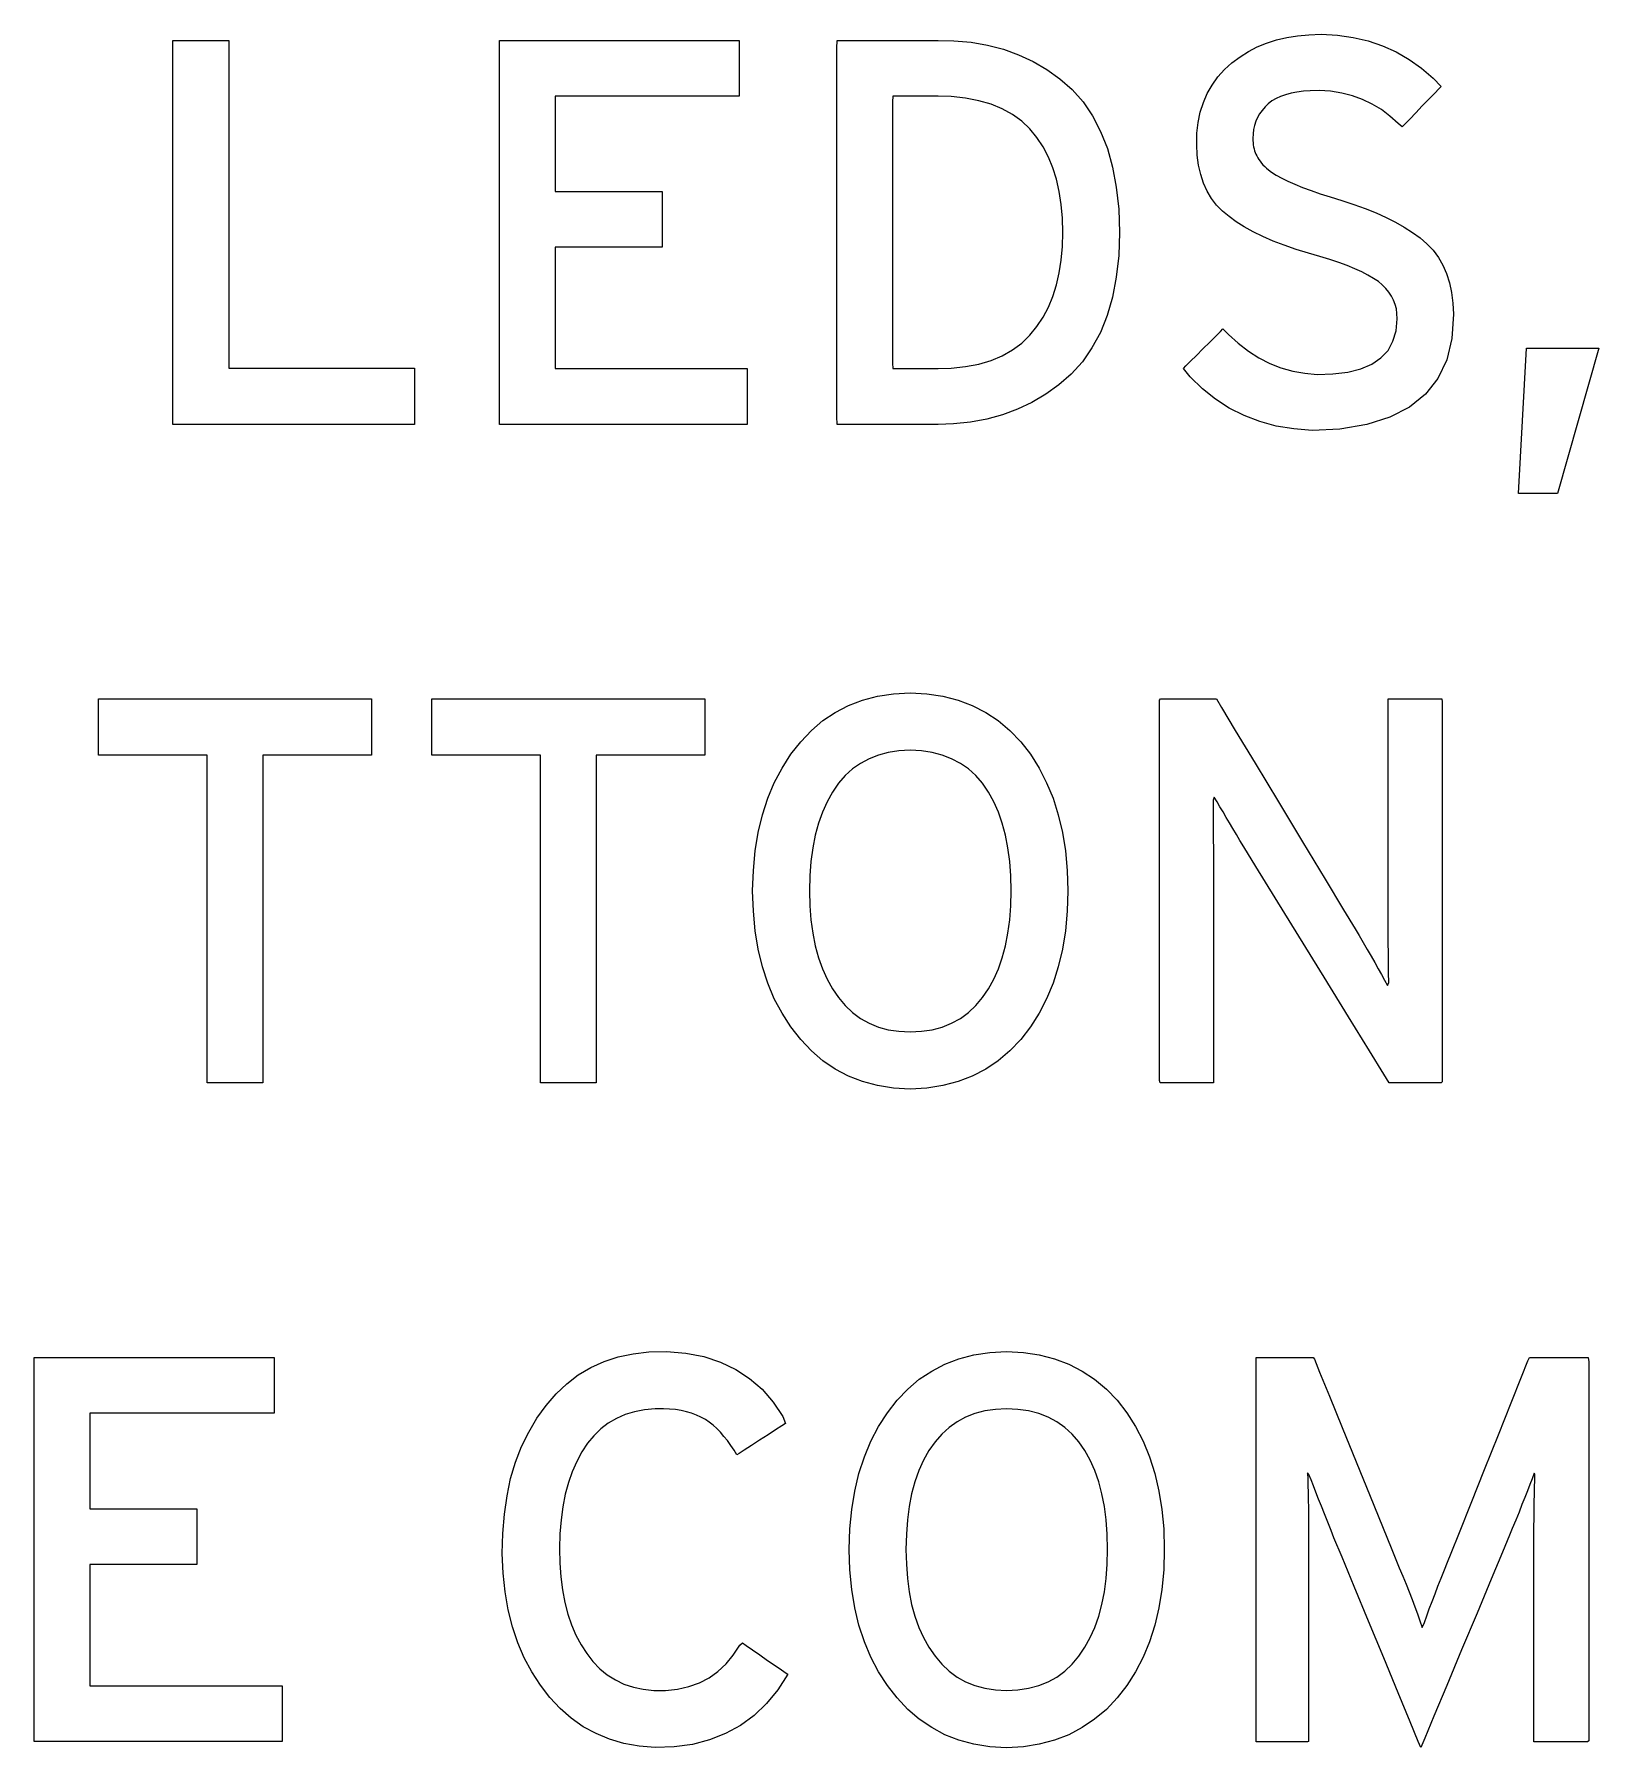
# Model space of a CAD drawing. Extents: x 1 to 47.7, y 0.2 to 35.
# Drawn here: x 16.53 to 17.598, y 23.596 to 24.767 of the extents above; entities that cross this region are included whole.
import ezdxf

# ---------------------------------------------------------------- set-up
doc = ezdxf.new("R2010")
doc.units = 0
doc.header["$MEASUREMENT"] = 0
doc.layers.add('8_0_____DWG', color=7, linetype='CONTINUOUS')

msp = doc.modelspace()

# ---------------------------------------------------------------- linework, layer by layer
at = {"layer": '8_0_____DWG'}
for points in [[(16.6244, 24.5), (16.6244, 24.7624), (16.6625, 24.7624), (16.6625, 24.5384), (16.7893, 24.5384), (16.7893, 24.5), (16.6244, 24.5)], [(16.8474, 24.5), (16.8474, 24.7624), (17.0112, 24.7624), (17.0112, 24.7243), (16.8855, 24.7243), (16.8855, 24.6591), (16.9585, 24.6591), (16.9585, 24.621), (16.8855, 24.621), (16.8855, 24.5381), (17.0167, 24.5381), (17.0167, 24.5), (16.8474, 24.5)], [(17.5701, 24.4528), (17.5436, 24.4528), (17.5491, 24.552), (17.5983, 24.552), (17.5701, 24.4528)], [(16.6858, 24.2739), (16.6858, 24.05), (16.6478, 24.05), (16.6478, 24.2739), (16.5736, 24.2739), (16.5736, 24.3124), (16.7601, 24.3124), (16.7601, 24.2739), (16.6858, 24.2739)], [(16.9134, 24.2739), (16.9134, 24.05), (16.8754, 24.05), (16.8754, 24.2739), (16.8012, 24.2739), (16.8012, 24.3124), (16.9877, 24.3124), (16.9877, 24.2739), (16.9134, 24.2739)], [(16.5297, 23.6), (16.5297, 23.8624), (16.6935, 23.8624), (16.6935, 23.8243), (16.5677, 23.8243), (16.5677, 23.7591), (16.6408, 23.7591), (16.6408, 23.721), (16.5677, 23.721), (16.5677, 23.6381), (16.699, 23.6381), (16.699, 23.6), (16.5297, 23.6)]]:
    msp.add_lwpolyline(points, dxfattribs=at)
for points in [[(17.2711, 24.6312), (17.2705, 24.6154), (17.2688, 24.6007), (17.2661, 24.587), (17.2625, 24.5744), (17.2579, 24.5628), (17.2522, 24.5523), (17.2456, 24.5428), (17.238, 24.5344), (17.2295, 24.527), (17.2206, 24.5206), (17.2112, 24.515), (17.2014, 24.5103), (17.1911, 24.5065), (17.1804, 24.5036), (17.1692, 24.5015), (17.1576, 24.5003), (17.1472, 24.5), (17.1438, 24.5), (17.1361, 24.5), (17.1255, 24.5), (17.1135, 24.5), (17.1014, 24.5), (17.0905, 24.5), (17.0823, 24.5), (17.0782, 24.5), (17.078, 24.5053), (17.078, 24.5281), (17.078, 24.5641), (17.078, 24.6079), (17.078, 24.6544), (17.078, 24.6983), (17.078, 24.7342), (17.078, 24.757), (17.0782, 24.7624), (17.0823, 24.7624), (17.0905, 24.7624), (17.1014, 24.7624), (17.1135, 24.7624), (17.1255, 24.7624), (17.1361, 24.7624), (17.1438, 24.7624), (17.1472, 24.7624), (17.1578, 24.7622), (17.1696, 24.7611), (17.1809, 24.7591), (17.1918, 24.7563), (17.2021, 24.7526), (17.212, 24.748), (17.2214, 24.7425), (17.2303, 24.7362), (17.2386, 24.7288), (17.2461, 24.7204), (17.2526, 24.7108), (17.2581, 24.7002), (17.2627, 24.6886), (17.2662, 24.6758), (17.2688, 24.662), (17.2705, 24.6471)], [(17.4991, 24.5753), (17.498, 24.5588), (17.4945, 24.5441), (17.4885, 24.5314), (17.48, 24.5207), (17.4691, 24.5118), (17.4557, 24.5049), (17.4399, 24.4999), (17.4216, 24.4968), (17.4025, 24.4959), (17.39, 24.4969), (17.3781, 24.4989), (17.3668, 24.5019), (17.3561, 24.506), (17.346, 24.5111), (17.3365, 24.5172), (17.3276, 24.5244), (17.3193, 24.5326), (17.3146, 24.5383), (17.3163, 24.54), (17.3194, 24.5431), (17.3235, 24.5471), (17.328, 24.5517), (17.3326, 24.5562), (17.3367, 24.5603), (17.3399, 24.5635), (17.3416, 24.5652), (17.3455, 24.5615), (17.3521, 24.5554), (17.359, 24.55), (17.3662, 24.5454), (17.3736, 24.5416), (17.3813, 24.5386), (17.3893, 24.5364), (17.3975, 24.5349), (17.4059, 24.5342), (17.4167, 24.5345), (17.4269, 24.5357), (17.4358, 24.538), (17.4434, 24.5412), (17.4495, 24.5454), (17.4544, 24.5506), (17.4578, 24.5568), (17.4599, 24.5639), (17.4607, 24.5721), (17.4605, 24.5757), (17.4601, 24.5789), (17.4593, 24.582), (17.4582, 24.5849), (17.4567, 24.5877), (17.455, 24.5904), (17.4529, 24.5929), (17.4505, 24.5953), (17.4478, 24.5976), (17.4445, 24.5998), (17.4407, 24.602), (17.4365, 24.6042), (17.4317, 24.6064), (17.4265, 24.6085), (17.4208, 24.6106), (17.4146, 24.6127), (17.4079, 24.6148), (17.4002, 24.617), (17.3916, 24.6196), (17.3835, 24.6224), (17.3759, 24.6253), (17.3688, 24.6284), (17.3623, 24.6316), (17.3562, 24.6349), (17.3507, 24.6384), (17.3458, 24.642), (17.3413, 24.6457), (17.3373, 24.6498), (17.3338, 24.6543), (17.3309, 24.6593), (17.3284, 24.6648), (17.3265, 24.6707), (17.325, 24.6771), (17.3241, 24.684), (17.3237, 24.6913), (17.3239, 24.699), (17.3247, 24.7063), (17.3262, 24.7133), (17.3283, 24.7199), (17.3309, 24.7261), (17.3342, 24.7319), (17.3381, 24.7374), (17.3427, 24.7424), (17.3478, 24.7471), (17.3533, 24.7512), (17.359, 24.7548), (17.3651, 24.7579), (17.3715, 24.7605), (17.3782, 24.7627), (17.3852, 24.7644), (17.3926, 24.7656), (17.4003, 24.7663), (17.4087, 24.7666), (17.4198, 24.766), (17.4305, 24.7644), (17.4408, 24.762), (17.4506, 24.7587), (17.46, 24.7545), (17.4689, 24.7494), (17.4773, 24.7434), (17.4853, 24.7365), (17.4907, 24.7309), (17.4892, 24.7294), (17.4863, 24.7263), (17.4823, 24.7222), (17.4778, 24.7176), (17.4733, 24.7129), (17.4692, 24.7086), (17.4659, 24.7052), (17.4641, 24.7033), (17.4613, 24.7057), (17.4557, 24.7107), (17.4499, 24.7152), (17.4436, 24.7189), (17.437, 24.7221), (17.4301, 24.7245), (17.4228, 24.7264), (17.4152, 24.7276), (17.4073, 24.7281), (17.4012, 24.728), (17.3966, 24.7277), (17.3922, 24.7271), (17.3882, 24.7264), (17.3844, 24.7253), (17.381, 24.7241), (17.3779, 24.7227), (17.3751, 24.721), (17.3726, 24.7191), (17.3704, 24.7169), (17.3684, 24.7146), (17.3667, 24.7122), (17.3653, 24.7097), (17.3642, 24.7071), (17.3633, 24.7043), (17.3626, 24.7014), (17.3622, 24.6985), (17.3621, 24.6954), (17.3621, 24.6939), (17.3622, 24.6924), (17.3624, 24.691), (17.3626, 24.6896), (17.3629, 24.6883), (17.3633, 24.687), (17.3637, 24.6858), (17.3642, 24.6846), (17.3647, 24.6835), (17.3654, 24.6822), (17.3661, 24.681), (17.367, 24.6798), (17.3679, 24.6786), (17.369, 24.6774), (17.3702, 24.6762), (17.3714, 24.6751), (17.3728, 24.6739), (17.3749, 24.6724), (17.3781, 24.6704), (17.3818, 24.6683), (17.386, 24.6662), (17.3908, 24.6641), (17.3961, 24.6619), (17.4018, 24.6598), (17.4081, 24.6576), (17.4149, 24.6554), (17.4229, 24.653), (17.4311, 24.6503), (17.4389, 24.6475), (17.4462, 24.6445), (17.4531, 24.6414), (17.4595, 24.6381), (17.4655, 24.6347), (17.4711, 24.6311), (17.4763, 24.6274), (17.481, 24.6234), (17.4852, 24.619), (17.4888, 24.6141), (17.4919, 24.6088), (17.4944, 24.603), (17.4964, 24.5968), (17.4978, 24.5901), (17.4987, 24.5829)], [(17.2323, 24.6312), (17.2321, 24.641), (17.2312, 24.6503), (17.2298, 24.6591), (17.2279, 24.6675), (17.2254, 24.6754), (17.2224, 24.6827), (17.2188, 24.6896), (17.2146, 24.696), (17.2098, 24.702), (17.2042, 24.7072), (17.1979, 24.7118), (17.1909, 24.7156), (17.1833, 24.7188), (17.1749, 24.7212), (17.1659, 24.7229), (17.1561, 24.724), (17.1472, 24.7243), (17.1457, 24.7243), (17.1422, 24.7243), (17.1374, 24.7243), (17.132, 24.7243), (17.1266, 24.7243), (17.1217, 24.7243), (17.118, 24.7243), (17.1161, 24.7243), (17.116, 24.7205), (17.116, 24.7043), (17.116, 24.6788), (17.116, 24.6477), (17.116, 24.6147), (17.116, 24.5836), (17.116, 24.558), (17.116, 24.5418), (17.1161, 24.5381), (17.118, 24.5381), (17.1217, 24.5381), (17.1266, 24.5381), (17.132, 24.5381), (17.1374, 24.5381), (17.1422, 24.5381), (17.1457, 24.5381), (17.1472, 24.5381), (17.1561, 24.5384), (17.1659, 24.5395), (17.1749, 24.5412), (17.1833, 24.5437), (17.1909, 24.5469), (17.1979, 24.5509), (17.2042, 24.5555), (17.2098, 24.5609), (17.2146, 24.5669), (17.2188, 24.5733), (17.2224, 24.5801), (17.2254, 24.5875), (17.2279, 24.5953), (17.2298, 24.6035), (17.2312, 24.6123), (17.2321, 24.6215)], [(17.2357, 24.1813), (17.2352, 24.1673), (17.234, 24.154), (17.232, 24.1414), (17.2292, 24.1294), (17.2256, 24.1182), (17.2212, 24.1076), (17.2161, 24.0977), (17.2102, 24.0884), (17.2035, 24.0798), (17.1961, 24.072), (17.1881, 24.0652), (17.1796, 24.0595), (17.1704, 24.0547), (17.1607, 24.051), (17.1503, 24.0482), (17.1394, 24.0465), (17.1279, 24.0458), (17.1165, 24.0465), (17.1056, 24.0482), (17.0954, 24.051), (17.0858, 24.0547), (17.0767, 24.0595), (17.0683, 24.0652), (17.0605, 24.072), (17.0532, 24.0798), (17.0465, 24.0884), (17.0405, 24.0977), (17.0352, 24.1076), (17.0308, 24.1182), (17.0271, 24.1294), (17.0242, 24.1414), (17.0222, 24.154), (17.0209, 24.1673), (17.0204, 24.1813), (17.0209, 24.1952), (17.0222, 24.2086), (17.0242, 24.2212), (17.0271, 24.2332), (17.0308, 24.2445), (17.0352, 24.2552), (17.0405, 24.2652), (17.0465, 24.2746), (17.0532, 24.2832), (17.0605, 24.2909), (17.0683, 24.2976), (17.0767, 24.3032), (17.0858, 24.3079), (17.0954, 24.3116), (17.1056, 24.3142), (17.1165, 24.3159), (17.1279, 24.3166), (17.1394, 24.3159), (17.1503, 24.3142), (17.1607, 24.3116), (17.1704, 24.3079), (17.1796, 24.3032), (17.1881, 24.2976), (17.1961, 24.2909), (17.2035, 24.2832), (17.2102, 24.2746), (17.2161, 24.2652), (17.2212, 24.2552), (17.2256, 24.2445), (17.2292, 24.2332), (17.232, 24.2212), (17.234, 24.2086), (17.2352, 24.1952)], [(17.4553, 24.05), (17.4516, 24.056), (17.4417, 24.072), (17.4275, 24.0951), (17.4108, 24.1222), (17.3935, 24.1503), (17.3773, 24.1766), (17.3642, 24.198), (17.3559, 24.2114), (17.3532, 24.2158), (17.3508, 24.2199), (17.3484, 24.2239), (17.3461, 24.2277), (17.3439, 24.2315), (17.3417, 24.2352), (17.3396, 24.2387), (17.3376, 24.2421), (17.3357, 24.2454), (17.3349, 24.2433), (17.335, 24.237), (17.335, 24.2304), (17.335, 24.2237), (17.335, 24.2168), (17.3351, 24.2097), (17.3352, 24.2024), (17.3352, 24.1949), (17.3353, 24.1871), (17.3353, 24.1823), (17.3353, 24.1701), (17.3353, 24.1517), (17.3353, 24.1297), (17.3353, 24.1063), (17.3353, 24.0843), (17.3353, 24.0659), (17.3353, 24.0537), (17.3353, 24.05), (17.3336, 24.05), (17.3297, 24.05), (17.3244, 24.05), (17.3182, 24.05), (17.3119, 24.05), (17.3061, 24.05), (17.3015, 24.05), (17.2988, 24.05), (17.2984, 24.0518), (17.2984, 24.0688), (17.2984, 24.0998), (17.2984, 24.1399), (17.2984, 24.1844), (17.2984, 24.2286), (17.2984, 24.2677), (17.2984, 24.2969), (17.2984, 24.3116), (17.2991, 24.3124), (17.3023, 24.3124), (17.3073, 24.3124), (17.3135, 24.3124), (17.3202, 24.3124), (17.3266, 24.3124), (17.332, 24.3124), (17.3358, 24.3124), (17.3372, 24.3124), (17.3407, 24.3065), (17.3501, 24.2909), (17.3637, 24.2685), (17.3796, 24.2421), (17.3961, 24.2147), (17.4115, 24.1892), (17.4241, 24.1684), (17.432, 24.1553), (17.4346, 24.1508), (17.4375, 24.1459), (17.4402, 24.1412), (17.4428, 24.1367), (17.4453, 24.1323), (17.4477, 24.1281), (17.4499, 24.1241), (17.4521, 24.1202), (17.4541, 24.1165), (17.4549, 24.1187), (17.4548, 24.1252), (17.4547, 24.1318), (17.4547, 24.1387), (17.4546, 24.1458), (17.4546, 24.153), (17.4546, 24.1604), (17.4546, 24.168), (17.4545, 24.1758), (17.4545, 24.1806), (17.4545, 24.1928), (17.4545, 24.2111), (17.4545, 24.2331), (17.4545, 24.2563), (17.4545, 24.2782), (17.4545, 24.2965), (17.4545, 24.3087), (17.4546, 24.3124), (17.4563, 24.3124), (17.4602, 24.3124), (17.4655, 24.3124), (17.4717, 24.3124), (17.478, 24.3124), (17.4838, 24.3124), (17.4883, 24.3124), (17.4911, 24.3124), (17.4915, 24.3105), (17.4915, 24.2935), (17.4915, 24.2626), (17.4915, 24.2225), (17.4915, 24.178), (17.4915, 24.1338), (17.4915, 24.0947), (17.4915, 24.0654), (17.4915, 24.0508), (17.4908, 24.05), (17.4879, 24.05), (17.4831, 24.05), (17.4774, 24.05), (17.4712, 24.05), (17.4652, 24.05), (17.4601, 24.05), (17.4566, 24.05)], [(17.1969, 24.1813), (17.1967, 24.1916), (17.196, 24.2014), (17.1948, 24.2106), (17.1931, 24.2193), (17.1909, 24.2275), (17.1883, 24.2351), (17.1851, 24.2422), (17.1815, 24.2488), (17.1774, 24.2548), (17.1728, 24.26), (17.1678, 24.2646), (17.1623, 24.2684), (17.1563, 24.2716), (17.1499, 24.2741), (17.143, 24.2759), (17.1357, 24.277), (17.1279, 24.2774), (17.1202, 24.277), (17.113, 24.2759), (17.1063, 24.2741), (17.1, 24.2716), (17.0941, 24.2684), (17.0886, 24.2646), (17.0836, 24.26), (17.0791, 24.2548), (17.0749, 24.2488), (17.0712, 24.2422), (17.068, 24.2351), (17.0653, 24.2275), (17.0631, 24.2193), (17.0614, 24.2106), (17.0602, 24.2014), (17.0594, 24.1916), (17.0592, 24.1813), (17.0594, 24.1711), (17.0602, 24.1614), (17.0614, 24.1523), (17.0631, 24.1437), (17.0653, 24.1356), (17.068, 24.128), (17.0712, 24.1209), (17.0749, 24.1144), (17.0791, 24.1083), (17.0836, 24.1029), (17.0886, 24.0981), (17.0941, 24.0941), (17.1, 24.0908), (17.1063, 24.0882), (17.113, 24.0864), (17.1202, 24.0853), (17.1279, 24.0849), (17.1357, 24.0853), (17.143, 24.0864), (17.1499, 24.0882), (17.1563, 24.0908), (17.1623, 24.0941), (17.1678, 24.0981), (17.1728, 24.1029), (17.1774, 24.1083), (17.1815, 24.1144), (17.1851, 24.1209), (17.1883, 24.128), (17.1909, 24.1356), (17.1931, 24.1437), (17.1948, 24.1523), (17.196, 24.1614), (17.1967, 24.1711)], [(17.0444, 23.646), (17.0375, 23.6353), (17.0299, 23.6259), (17.0214, 23.6178), (17.0121, 23.611), (17.0019, 23.6054), (16.991, 23.6011), (16.9792, 23.598), (16.9667, 23.5963), (16.9539, 23.5959), (16.9429, 23.5968), (16.9325, 23.5987), (16.9227, 23.6016), (16.9134, 23.6054), (16.9047, 23.6101), (16.8965, 23.6159), (16.8889, 23.6225), (16.8819, 23.6302), (16.8754, 23.6386), (16.8695, 23.6476), (16.8644, 23.6572), (16.86, 23.6675), (16.8564, 23.6784), (16.8535, 23.69), (16.8514, 23.7022), (16.85, 23.715), (16.8494, 23.7285), (16.8497, 23.7422), (16.8508, 23.7553), (16.8526, 23.7678), (16.8551, 23.7797), (16.8585, 23.7909), (16.8625, 23.8015), (16.8674, 23.8115), (16.873, 23.8209), (16.8793, 23.8296), (16.8861, 23.8375), (16.8934, 23.8445), (16.9013, 23.8505), (16.9098, 23.8555), (16.9189, 23.8596), (16.9285, 23.8628), (16.9387, 23.865), (16.9494, 23.8663), (16.9616, 23.8665), (16.9748, 23.8654), (16.9871, 23.863), (16.9985, 23.8593), (17.0089, 23.8543), (17.0183, 23.8481), (17.0268, 23.8407), (17.0344, 23.832), (17.041, 23.822), (17.0429, 23.8173), (17.0404, 23.8157), (17.0361, 23.813), (17.0309, 23.8096), (17.0251, 23.8059), (17.0195, 23.8022), (17.0147, 23.7991), (17.0112, 23.7969), (17.0096, 23.7959), (17.0077, 23.799), (17.0055, 23.8024), (17.0032, 23.8056), (17.0008, 23.8085), (16.9984, 23.8113), (16.9959, 23.8138), (16.9934, 23.8162), (16.9908, 23.8183), (16.9881, 23.8201), (16.9851, 23.8217), (16.982, 23.8231), (16.9787, 23.8243), (16.9752, 23.8253), (16.9715, 23.8261), (16.9677, 23.8268), (16.9637, 23.8272), (16.9595, 23.8274), (16.9539, 23.8273), (16.9466, 23.8267), (16.9398, 23.8253), (16.9333, 23.8234), (16.9274, 23.8208), (16.9218, 23.8175), (16.9166, 23.8136), (16.9119, 23.809), (16.9076, 23.8038), (16.9037, 23.7979), (16.9002, 23.7914), (16.8971, 23.7844), (16.8945, 23.777), (16.8924, 23.769), (16.8907, 23.7605), (16.8895, 23.7515), (16.8888, 23.742), (16.8885, 23.732), (16.8887, 23.722), (16.8894, 23.7125), (16.8905, 23.7036), (16.8921, 23.6951), (16.8942, 23.6871), (16.8967, 23.6797), (16.8997, 23.6727), (16.9032, 23.6662), (16.9071, 23.6602), (16.9113, 23.6546), (16.916, 23.6497), (16.9211, 23.6455), (16.9266, 23.6421), (16.9325, 23.6393), (16.9389, 23.6372), (16.9457, 23.6358), (16.9529, 23.635), (16.9609, 23.635), (16.9691, 23.6359), (16.9768, 23.6376), (16.984, 23.6401), (16.9906, 23.6435), (16.9967, 23.6478), (17.0022, 23.653), (17.0072, 23.659), (17.0117, 23.6658), (17.0134, 23.6674), (17.016, 23.6656), (17.0202, 23.6627), (17.0252, 23.6592), (17.0306, 23.6555), (17.0358, 23.6519), (17.0402, 23.6489), (17.0433, 23.6467)], [(17.3016, 23.7313), (17.3012, 23.7173), (17.2999, 23.704), (17.2979, 23.6914), (17.2951, 23.6795), (17.2915, 23.6682), (17.2872, 23.6576), (17.282, 23.6477), (17.2761, 23.6384), (17.2694, 23.6298), (17.262, 23.622), (17.254, 23.6152), (17.2455, 23.6095), (17.2363, 23.6047), (17.2266, 23.601), (17.2162, 23.5982), (17.2053, 23.5965), (17.1938, 23.5958), (17.1824, 23.5965), (17.1715, 23.5982), (17.1613, 23.601), (17.1517, 23.6047), (17.1427, 23.6095), (17.1342, 23.6152), (17.1264, 23.622), (17.1192, 23.6298), (17.1124, 23.6384), (17.1064, 23.6477), (17.1011, 23.6576), (17.0967, 23.6682), (17.093, 23.6795), (17.0902, 23.6914), (17.0881, 23.704), (17.0868, 23.7173), (17.0863, 23.7313), (17.0868, 23.7453), (17.0881, 23.7586), (17.0902, 23.7712), (17.093, 23.7832), (17.0967, 23.7946), (17.1011, 23.8052), (17.1064, 23.8153), (17.1124, 23.8246), (17.1192, 23.8333), (17.1264, 23.8409), (17.1342, 23.8476), (17.1427, 23.8532), (17.1517, 23.8579), (17.1613, 23.8616), (17.1715, 23.8642), (17.1824, 23.8659), (17.1938, 23.8666), (17.2053, 23.8659), (17.2162, 23.8642), (17.2266, 23.8616), (17.2363, 23.8579), (17.2455, 23.8532), (17.254, 23.8476), (17.262, 23.8409), (17.2694, 23.8333), (17.2761, 23.8246), (17.282, 23.8153), (17.2872, 23.8052), (17.2915, 23.7946), (17.2951, 23.7832), (17.2979, 23.7712), (17.2999, 23.7586), (17.3012, 23.7453)], [(17.5541, 23.5999), (17.5541, 23.6049), (17.5541, 23.6182), (17.5541, 23.6375), (17.5541, 23.6601), (17.5541, 23.6837), (17.5541, 23.7058), (17.5541, 23.7239), (17.5541, 23.7357), (17.5541, 23.7402), (17.5541, 23.7466), (17.5542, 23.7527), (17.5542, 23.7585), (17.5543, 23.7639), (17.5544, 23.7691), (17.5545, 23.7739), (17.5546, 23.7785), (17.5548, 23.7827), (17.5543, 23.7833), (17.5529, 23.7796), (17.5513, 23.7756), (17.5496, 23.7714), (17.5478, 23.7668), (17.5459, 23.7619), (17.5439, 23.7567), (17.5417, 23.7513), (17.5393, 23.7455), (17.5375, 23.7411), (17.5327, 23.7295), (17.5249, 23.7109), (17.5152, 23.6877), (17.5047, 23.6626), (17.4946, 23.6383), (17.4858, 23.6173), (17.4795, 23.6023), (17.4768, 23.5959), (17.475, 23.6), (17.4695, 23.6134), (17.4613, 23.6333), (17.4515, 23.6571), (17.4411, 23.6822), (17.4312, 23.706), (17.423, 23.7259), (17.4175, 23.7393), (17.4155, 23.7442), (17.4132, 23.75), (17.411, 23.7555), (17.4089, 23.7608), (17.407, 23.7657), (17.4051, 23.7704), (17.4034, 23.7747), (17.4018, 23.7788), (17.4003, 23.7825), (17.3995, 23.7836), (17.3996, 23.7794), (17.3997, 23.775), (17.3999, 23.7702), (17.3999, 23.7651), (17.4, 23.7597), (17.4001, 23.754), (17.4001, 23.748), (17.4001, 23.7416), (17.4001, 23.7371), (17.4001, 23.7272), (17.4001, 23.7103), (17.4001, 23.6888), (17.4001, 23.6654), (17.4001, 23.6423), (17.4001, 23.6221), (17.4001, 23.6072), (17.4001, 23.6001), (17.3993, 23.5999), (17.3963, 23.5999), (17.3916, 23.5999), (17.3859, 23.5999), (17.3798, 23.5999), (17.374, 23.5999), (17.369, 23.5999), (17.3656, 23.5999), (17.3643, 23.5999), (17.3643, 23.6093), (17.3643, 23.6346), (17.3643, 23.6709), (17.3643, 23.7137), (17.3643, 23.7584), (17.3643, 23.8002), (17.3643, 23.8344), (17.3643, 23.8566), (17.3644, 23.8624), (17.3664, 23.8624), (17.3706, 23.8624), (17.3763, 23.8624), (17.3828, 23.8624), (17.3895, 23.8624), (17.3956, 23.8624), (17.4004, 23.8624), (17.4032, 23.8624), (17.4041, 23.8613), (17.4077, 23.8523), (17.4144, 23.8359), (17.423, 23.8147), (17.4326, 23.7911), (17.4421, 23.7677), (17.4506, 23.7469), (17.457, 23.7313), (17.4603, 23.7232), (17.4621, 23.7187), (17.4645, 23.713), (17.4667, 23.7076), (17.4688, 23.7022), (17.4708, 23.697), (17.4727, 23.692), (17.4745, 23.6872), (17.4762, 23.6825), (17.4777, 23.678), (17.4793, 23.6814), (17.4809, 23.686), (17.4826, 23.6908), (17.4845, 23.6957), (17.4865, 23.7009), (17.4885, 23.7062), (17.4907, 23.7117), (17.493, 23.7174), (17.4951, 23.7226), (17.4975, 23.7287), (17.5032, 23.7429), (17.5111, 23.7628), (17.5203, 23.7858), (17.5298, 23.8096), (17.5386, 23.8315), (17.5456, 23.8492), (17.55, 23.8601), (17.5511, 23.8624), (17.5534, 23.8624), (17.558, 23.8624), (17.564, 23.8624), (17.5708, 23.8624), (17.5776, 23.8624), (17.5838, 23.8624), (17.5885, 23.8624), (17.5912, 23.8624), (17.5915, 23.8594), (17.5915, 23.8406), (17.5915, 23.8086), (17.5915, 23.7681), (17.5915, 23.7237), (17.5915, 23.68), (17.5915, 23.6418), (17.5915, 23.6137), (17.5915, 23.6004), (17.5907, 23.5999), (17.5875, 23.5999), (17.5826, 23.5999), (17.5767, 23.5999), (17.5703, 23.5999), (17.5642, 23.5999), (17.5591, 23.5999), (17.5555, 23.5999)], [(17.2628, 23.7313), (17.2626, 23.7416), (17.2619, 23.7514), (17.2607, 23.7606), (17.259, 23.7693), (17.2568, 23.7775), (17.2542, 23.7851), (17.251, 23.7923), (17.2474, 23.7988), (17.2433, 23.8048), (17.2387, 23.81), (17.2337, 23.8146), (17.2282, 23.8184), (17.2222, 23.8216), (17.2158, 23.8241), (17.2089, 23.8259), (17.2016, 23.827), (17.1938, 23.8274), (17.1862, 23.827), (17.179, 23.8259), (17.1722, 23.8241), (17.1659, 23.8216), (17.16, 23.8184), (17.1546, 23.8146), (17.1496, 23.81), (17.145, 23.8048), (17.1408, 23.7988), (17.1371, 23.7923), (17.134, 23.7851), (17.1312, 23.7775), (17.129, 23.7693), (17.1273, 23.7606), (17.1261, 23.7514), (17.1254, 23.7416), (17.1251, 23.7313), (17.1254, 23.7211), (17.1261, 23.7114), (17.1273, 23.7023), (17.129, 23.6937), (17.1312, 23.6856), (17.134, 23.678), (17.1371, 23.671), (17.1408, 23.6644), (17.145, 23.6583), (17.1496, 23.6529), (17.1546, 23.6481), (17.16, 23.6441), (17.1659, 23.6408), (17.1722, 23.6382), (17.179, 23.6364), (17.1862, 23.6353), (17.1938, 23.6349), (17.2016, 23.6353), (17.2089, 23.6364), (17.2158, 23.6382), (17.2222, 23.6408), (17.2282, 23.6441), (17.2337, 23.6481), (17.2387, 23.6529), (17.2433, 23.6583), (17.2474, 23.6644), (17.251, 23.671), (17.2542, 23.678), (17.2568, 23.6856), (17.259, 23.6937), (17.2607, 23.7023), (17.2619, 23.7114), (17.2626, 23.7211)]]:
    msp.add_lwpolyline(points, close=True, dxfattribs=at)

doc.saveas('drawing.dxf')
